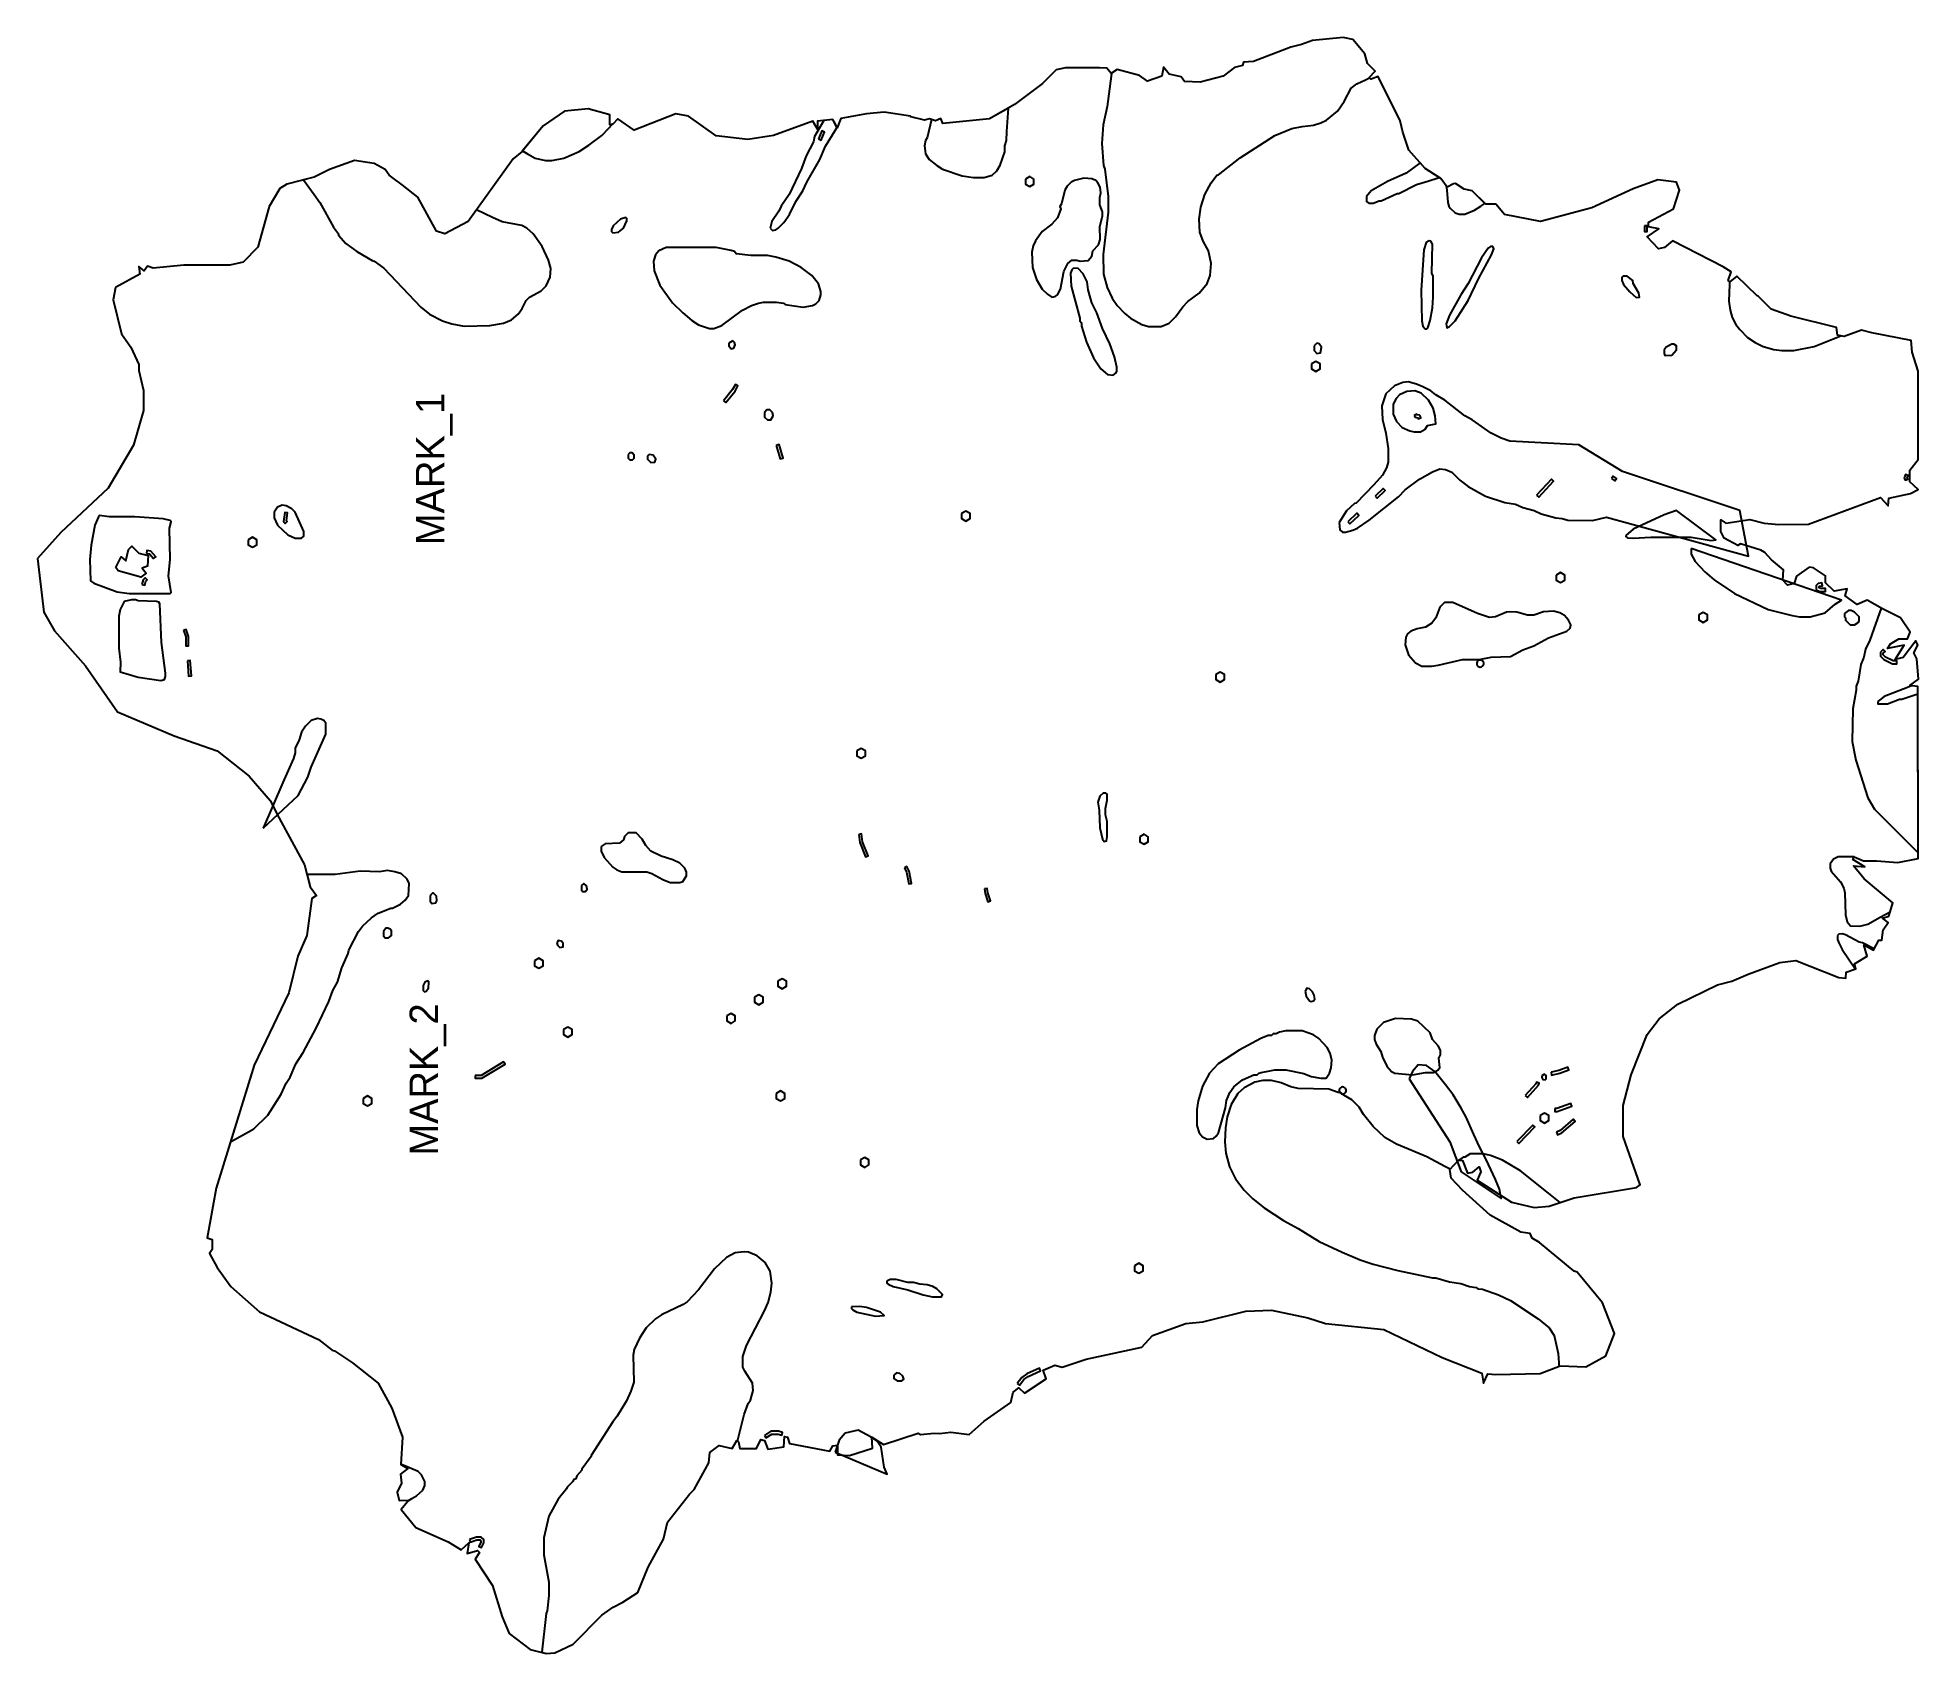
# Model space of a CAD drawing. Extents: x -2651 to -6, y 578 to 2850.
import ezdxf
from ezdxf.enums import TextEntityAlignment as Align

# ---------------------------------------------------------------- set-up
doc = ezdxf.new("R2010")
doc.units = 0

msp = doc.modelspace()

# ---------------------------------------------------------------- linework, layer by layer
at = {"layer": '1', "color": 7}
msp.add_lwpolyline([(-2650.6, 2117.6), (-2641.9, 2041.9), (-2626.9, 2015.6), (-2583.4, 1966.6), (-2538.4, 1902), (-2458.7, 1868.3), (-2398.1, 1847.2), (-2353.1, 1811.5), (-2322.9, 1776.9), (-2314, 1758.6), (-2275.1, 1686.7), (-2267.5, 1656), (-2258.4, 1643.4), (-2265, 1639.6), (-2271.8, 1587.6), (-2284.5, 1558.1), (-2297.3, 1506.8), (-2345.9, 1405.1), (-2399.5, 1232.3), (-2412.2, 1162.4), (-2405, 1160), (-2405.1, 1146), (-2409.1, 1140.4), (-2397.9, 1120.3), (-2378.7, 1093.9), (-2338.7, 1058), (-2255.4, 1019.1), (-2236.3, 1004.3), (-2233, 1003.5), (-2207.9, 986.5), (-2171.8, 958), (-2152.6, 922.7), (-2137.7, 881.8), (-2139.7, 843.3), (-2129.9, 837.9), (-2140.4, 829.7), (-2138.7, 817.1), (-2145.1, 804.6), (-2142.1, 792.7), (-2128.5, 793.4), (-2139.5, 780.1), (-2118.7, 754.7), (-2073.2, 734.8), (-2054.9, 723.6), (-2044.4, 733.2), (-2046.5, 718.5), (-2032.2, 722.7), (-2029.1, 719.6), (-2035.5, 710.6), (-2010.7, 673.5), (-1997.1, 629.1), (-1987.5, 605.9), (-1957.9, 583.5), (-1935.5, 577.9), (-1923.5, 578.7), (-1897.6, 591), (-1857.1, 631.5), (-1841.1, 642.7), (-1827.5, 649.9), (-1806.7, 663.5), (-1791.9, 699), (-1770.6, 738.6), (-1764.7, 762.2), (-1734.1, 801.8), (-1727.5, 808.3), (-1706.7, 845.9), (-1705.1, 860.3), (-1692, 870.2), (-1674, 865.9), (-1667.3, 877.2), (-1665, 875.4), (-1663.1, 866), (-1639.5, 865.9), (-1633.7, 878.5), (-1628.3, 877.1), (-1623.6, 865.2), (-1601.2, 868.3), (-1600.2, 882.8), (-1596.2, 881.8), (-1593.1, 873.2), (-1536.7, 862.4), (-1532.4, 869.9), (-1526, 870.8), (-1525.8, 857), (-1509, 856.3), (-1476.4, 866.5), (-1477.3, 882), (-1461, 871.5), (-1412.2, 887.5), (-1409, 885.9), (-1389.9, 887.5), (-1382.2, 886.9), (-1366.3, 888.9), (-1340.5, 885.6), (-1319.5, 904.3), (-1281.8, 930.6), (-1278.9, 945.1), (-1270.8, 951.5), (-1262.9, 943.7), (-1232.3, 964.1), (-1236.4, 976), (-1220.3, 983.4), (-1209.8, 980.3), (-1176.3, 991.5), (-1097.8, 1008.4), (-1083, 1025.1), (-1036, 1041.8), (-1012.1, 1044.2), (-951.7, 1059.3), (-915.3, 1060.6), (-864.5, 1049.6), (-839.4, 1041.6), (-757.4, 1033.4), (-675.5, 993.9), (-619.8, 971.8), (-617.2, 957.9), (-611.2, 971), (-600.2, 969.9), (-537.9, 971.5), (-509.5, 982.4), (-473.4, 980.7), (-445.1, 996.3), (-433.1, 1027.5), (-449.9, 1070.7), (-485.6, 1113.9), (-490, 1115.5), (-538.7, 1155.5), (-549, 1161.8), (-551.7, 1168.5), (-564.8, 1170), (-607.8, 1193.9), (-646.7, 1229.1), (-663, 1246.2), (-664.7, 1258.2), (-652.3, 1271.5), (-646.8, 1270.8), (-640, 1253), (-632.2, 1254.8), (-623.5, 1261.9), (-621.3, 1255.2), (-626.3, 1243.1), (-577.9, 1212.3), (-545.9, 1205.1), (-525, 1206.6), (-489.9, 1218.7), (-402.3, 1233), (-397.2, 1236.8), (-421.1, 1304.8), (-421.1, 1348.1), (-409.5, 1391.5), (-387.3, 1448.1), (-370.2, 1470.4), (-344.1, 1491), (-288.3, 1517.9), (-268.1, 1523), (-245.1, 1533.1), (-200.6, 1549.5), (-178.3, 1552.3), (-117.5, 1528.4), (-107.7, 1527.3), (-107.5, 1535.9), (-93.9, 1540.4), (-95.5, 1547.6), (-78, 1558.5), (-82.7, 1574.1), (-69, 1566.9), (-61.3, 1581), (-57.4, 1581), (-55.5, 1595.5), (-48.3, 1605.5), (-56.3, 1611.6), (-47.5, 1614.6), (-41.8, 1633.3), (-81.9, 1667.2), (-96.9, 1685.1), (-81.1, 1683.7), (-98, 1694.1), (-96.2, 1698), (-83.1, 1692.3), (-64.7, 1692.3), (-34.8, 1689.9), (-6, 1695.5), (-6.6, 1937.7), (-17.9, 1938.7), (-5.8, 1947.8), (-8, 1976.5), (-12.3, 1985), (-6.8, 1995.5), (-9.3, 2001.7), (-27.3, 1978.4), (-38.6, 1975.3), (-25.9, 1995.5), (-49.4, 1991), (-44.9, 1997.4), (-33.2, 2004.3), (-21.1, 2004.3), (-17.5, 2013.8), (-31.1, 2034.1), (-56.3, 2046.7), (-77.8, 2059), (-92, 2052.9), (-109, 2064.9), (-105.8, 2075), (-124.4, 2071.4), (-136.3, 2083.5), (-136.3, 2093.1), (-153.1, 2104.3), (-159.4, 2105.1), (-177.3, 2092.8), (-180.3, 2082.5), (-189.8, 2080.2), (-196.4, 2086.8), (-195.6, 2101.6), (-212.3, 2115.5), (-221.9, 2125.9), (-227.5, 2129.1), (-255.9, 2138.1), (-259.6, 2135.7), (-278.9, 2146.3), (-283.5, 2155.3), (-283.4, 2172), (-276.5, 2167), (-242.7, 2172.3), (-222.9, 2167.4), (-201.9, 2165.1), (-160.3, 2165.9), (-59.3, 2203.4), (-48.2, 2191.6), (-47.3, 2202.2), (-16.7, 2209), (-6, 2214.5), (-18, 2225.3), (-17.9, 2241.7), (-5.9, 2256.7), (-5.9, 2381.1), (-14.7, 2407.4), (-16.1, 2424.1), (-71.5, 2434.7), (-85.9, 2438.7), (-110.1, 2429.5), (-119.4, 2431.3), (-120.9, 2442.3), (-185, 2458.3), (-212.7, 2467.9), (-231.3, 2486.5), (-232.3, 2486.7), (-261.1, 2514.7), (-270.8, 2506.7), (-273.1, 2508.3), (-269.2, 2520.5), (-280.4, 2527.6), (-351.7, 2564.3), (-362.7, 2554.7), (-371.4, 2552.9), (-387.2, 2570), (-370.7, 2581.2), (-385.3, 2583.7), (-385.1, 2590.6), (-350.1, 2609.2), (-341.9, 2635.4), (-345.9, 2646.7), (-372.4, 2649.9), (-406.9, 2637.3), (-465.2, 2610.4), (-537.2, 2591.2), (-587.6, 2601.3), (-600, 2615.5), (-613.9, 2615.5), (-633.1, 2634.7), (-644.7, 2636.8), (-656.7, 2644.7), (-659.7, 2644.3), (-668.3, 2639.5), (-677.2, 2651.6), (-699.5, 2665.9), (-722.3, 2691.8), (-730.7, 2717.1), (-734.7, 2733.1), (-765.7, 2795.1), (-775.5, 2791.5), (-777.9, 2793.8), (-769.9, 2802.8), (-780.7, 2813.5), (-784, 2826.9), (-801.1, 2847.5), (-814.8, 2849.9), (-857.9, 2845.9), (-873.1, 2840.3), (-888.3, 2836.3), (-941, 2816.3), (-954.7, 2815.5), (-956.4, 2810.6), (-967.3, 2807.7), (-983.5, 2795.5), (-1015.8, 2787.2), (-1037.9, 2788.3), (-1042.3, 2794.9), (-1059.2, 2798.5), (-1067.4, 2808.3), (-1069.5, 2795.6), (-1089.7, 2788.5), (-1101.3, 2796.8), (-1132.5, 2805.2), (-1141.1, 2799.5), (-1146.9, 2806.8), (-1157.2, 2807.5), (-1205.1, 2807.5), (-1218.5, 2804.6), (-1237.7, 2785.3), (-1276.8, 2755.7), (-1312.1, 2735.7), (-1377.8, 2729.2), (-1380.5, 2736.4), (-1387.9, 2733.1), (-1396.3, 2735.5), (-1403.5, 2733.9), (-1422.6, 2738.6), (-1423.2, 2739.7), (-1460.3, 2745.1), (-1485.1, 2742.7), (-1521.3, 2736.1), (-1526.1, 2723.2), (-1532.5, 2734.9), (-1553.7, 2732.6), (-1553.9, 2721.1), (-1560.6, 2732.4), (-1616, 2712.5), (-1651.9, 2706.5), (-1696.3, 2711.8), (-1735.1, 2739.4), (-1753.1, 2742.7), (-1811.8, 2719.7), (-1834.9, 2735.5), (-1841.8, 2728.4), (-1845.8, 2727.4), (-1846, 2741.2), (-1876.4, 2749.9), (-1909.9, 2746.7), (-1939.5, 2725.9), (-1969.1, 2689.9), (-1981.9, 2679.5), (-2045.2, 2591.3), (-2077.8, 2573.9), (-2089.7, 2577.8), (-2115.7, 2625.6), (-2137.9, 2642.7), (-2150.7, 2652.3), (-2156.3, 2656.3), (-2161.9, 2664.3), (-2177.1, 2673.1), (-2205.1, 2677.1), (-2240.3, 2664.3), (-2261.9, 2653.5), (-2300.1, 2644), (-2309.9, 2637.9), (-2325.1, 2612.3), (-2340.7, 2555.1), (-2361.7, 2534.1), (-2380.3, 2529.9), (-2445.1, 2529.9), (-2488.1, 2525.9), (-2496, 2528.4), (-2500.7, 2521.9), (-2508.4, 2528.3), (-2506.9, 2517.5), (-2541.2, 2498.7), (-2544.3, 2481.1), (-2532.4, 2433.3), (-2519.5, 2414.7), (-2508.3, 2390.1), (-2508.3, 2381.9), (-2501.9, 2353.6), (-2501.9, 2325.5), (-2515.9, 2276.7), (-2551.5, 2216.5), (-2617.9, 2153.9)], close=True, dxfattribs=at)
at = {"layer": '11', "color": 7}
msp.add_lwpolyline([(-2540.7, 2105), (-2532.9, 2119.9), (-2526.6, 2114), (-2522.7, 2130), (-2518, 2134.7), (-2508.3, 2125.1), (-2495.2, 2121.7), (-2496.2, 2106.9), (-2503.5, 2103.7), (-2497.9, 2096.9), (-2505.4, 2091.2), (-2537.1, 2100.3)], close=True, dxfattribs=at)
at = {"layer": '52', "color": 7}
for points in [[(-1552.6, 2707.5), (-1548.9, 2705.9), (-1544.1, 2717.1), (-1547.8, 2718.7)], [(-1252.3, 2548.3), (-1251.5, 2526.7), (-1245.9, 2509.9), (-1237.9, 2496.3), (-1230.7, 2489.1), (-1224.3, 2485.1), (-1219.5, 2485.9), (-1216.3, 2488.3), (-1212.3, 2496.3), (-1207.5, 2521.1), (-1201.9, 2532.3), (-1196.3, 2537.1), (-1189.1, 2537.1), (-1184.3, 2535.5), (-1173.1, 2536.3), (-1168.3, 2542.7), (-1166.7, 2549.9), (-1158.7, 2558.7), (-1156.3, 2565.9), (-1157.1, 2584.3), (-1153.1, 2598.7), (-1153.1, 2605.1), (-1157.1, 2614.7), (-1157.1, 2625.1), (-1155.5, 2631.5), (-1156.3, 2639.5), (-1159.5, 2645.9), (-1162.7, 2649.1), (-1168.3, 2651.5), (-1179.5, 2652.3), (-1192.3, 2649.1), (-1197.1, 2646.7), (-1202.7, 2641.1), (-1205.9, 2635.5), (-1210.7, 2616.3), (-1213.1, 2612.3), (-1211.5, 2609.1), (-1216.3, 2596.3), (-1224.3, 2587.5), (-1237.9, 2577.1), (-1247.5, 2564.3), (-1250.7, 2557.1)], [(-391.1, 2585.1), (-391.1, 2577.1), (-387.1, 2577.1), (-387.1, 2585.1)], [(-1784.3, 2535.5), (-1783.5, 2521.9), (-1775.5, 2501.9), (-1757.9, 2477.1), (-1743.5, 2462.7), (-1730.7, 2452.3), (-1721.1, 2445.9), (-1705.9, 2441.1), (-1699.5, 2441.1), (-1688.3, 2445.1), (-1659.5, 2466.7), (-1646.7, 2473.1), (-1637.1, 2476.3), (-1629.9, 2477.9), (-1611.5, 2477.9), (-1601.9, 2476.3), (-1599.5, 2474.7), (-1573.9, 2470.7), (-1561.1, 2473.1), (-1556.3, 2475.5), (-1551.5, 2480.3), (-1549.1, 2488.3), (-1549.1, 2493.1), (-1552.3, 2503.5), (-1561.9, 2515.5), (-1577.1, 2526.7), (-1593.9, 2535.5), (-1612.3, 2541.1), (-1624.3, 2543.5), (-1647.5, 2543.5), (-1668.3, 2545.9), (-1670.7, 2549.1), (-1675.5, 2550.7), (-1696.3, 2554.7), (-1766.7, 2554.7), (-1777.1, 2549.9), (-1781.9, 2544.3)], [(-1197.9, 2518.7), (-1197.1, 2500.3), (-1185.1, 2455.5), (-1185.1, 2451.5), (-1182.7, 2449.1), (-1182.7, 2444.3), (-1175.5, 2421.9), (-1165.9, 2399.5), (-1155.5, 2384.3), (-1145.9, 2376.3), (-1137.9, 2375.5), (-1133.9, 2378.7), (-1133.1, 2381.1), (-1133.1, 2386.7), (-1136.3, 2401.1), (-1142.7, 2419.5), (-1153.1, 2441.1), (-1161.1, 2462.7), (-1168.3, 2477.1), (-1169.9, 2483.5), (-1173.1, 2495.5), (-1174.7, 2506.7), (-1180.3, 2517.9), (-1187.5, 2525.1), (-1193.9, 2525.9), (-1196.3, 2523.5)], [(-1685.9, 2339.2), (-1682.8, 2336.7), (-1669.9, 2352.8), (-1665.8, 2360.1), (-1669.3, 2362.1), (-1673.2, 2355)], [(-714.9, 2318.6), (-713.9, 2316.6), (-713.2, 2316), (-709.9, 2315.4), (-709.4, 2314.1), (-705.6, 2315.4), (-706.6, 2318.3), (-707.4, 2319), (-711, 2319.7), (-711.3, 2320.4)], [(-1611.8, 2276.6), (-1606.2, 2257.4), (-1602.4, 2258.5), (-1608, 2277.7)], [(-542.6, 2206.5), (-539.7, 2203.8), (-518.9, 2226.2), (-521.8, 2228.9)], [(-437.4, 2229.9), (-432.6, 2226.7), (-430.4, 2230), (-435.2, 2233.2)], [(-25.6, 2230.8), (-24.6, 2227.7), (-20.8, 2229), (-21.4, 2230.7), (-20.1, 2234), (-23.8, 2235.5)], [(-769.7, 2204.9), (-766.9, 2202.1), (-755.7, 2213.3), (-758.5, 2216.1)], [(-2304.8, 2169.7), (-2304.5, 2168.8), (-2302.5, 2166.9), (-2299.7, 2169.7), (-2300.6, 2170.6), (-2299.1, 2181.7), (-2303.1, 2182.2)], [(-808.1, 2169), (-805.4, 2166.1), (-792.6, 2178.1), (-795.3, 2181)], [(-2497.4, 2124.7), (-2493.3, 2124.1), (-2487.4, 2117.4), (-2484.4, 2120), (-2491.3, 2127.8), (-2496.8, 2128.7)], [(-2503.9, 2080.8), (-2500, 2079.8), (-2498.5, 2085.7), (-2496.5, 2087.7), (-2499.3, 2090.5), (-2502.1, 2087.7)], [(-149.5, 2078.7), (-149.5, 2074.1), (-148.8, 2073.1), (-143.9, 2071.1), (-136.3, 2071.1), (-136.3, 2075.1), (-143.1, 2075.1), (-145.5, 2076.1), (-145.5, 2077.9), (-145, 2078.5), (-140.8, 2079.1), (-141.4, 2083.1), (-146.9, 2082.2), (-149.5, 2079.5)], [(-2445.4, 2016.5), (-2442.3, 2007.2), (-2442.3, 1994.7), (-2438.3, 1994.7), (-2438.3, 2007.8), (-2441.6, 2017.8)], [(-59.1, 1985.9), (-59.1, 1980.3), (-54.3, 1975.5), (-42.4, 1969.5), (-36.3, 1969.5), (-36.3, 1973.5), (-41.4, 1973.5), (-51.9, 1978.8), (-55.1, 1981.9), (-55.1, 1984.3), (-52.5, 1986.9), (-55.3, 1989.7)], [(-2439.9, 1973.8), (-2438.3, 1952.2), (-2434.3, 1952.5), (-2435.9, 1974.1)], [(-1495.9, 1729.6), (-1494.3, 1718.2), (-1486.2, 1698), (-1482.5, 1699.5), (-1490.4, 1719.2), (-1491.9, 1730.2)], [(-1431.7, 1682.6), (-1428.6, 1676.5), (-1425.5, 1659.9), (-1421.6, 1660.7), (-1424.8, 1677.8), (-1428.1, 1684.4)], [(-1319.1, 1652.9), (-1318.3, 1646.3), (-1314.2, 1634.8), (-1310.4, 1636.2), (-1314.4, 1647.2), (-1315.1, 1653.4)], [(-1020.3, 1342.7), (-1020.3, 1320.3), (-1017.1, 1309.9), (-1012.3, 1304.3), (-1005.9, 1301.1), (-997.1, 1301.9), (-993.1, 1305.1), (-989.9, 1309.9), (-980.3, 1345.1), (-978.7, 1355.5), (-973.9, 1366.7), (-968.3, 1374.7), (-956.3, 1384.3), (-940.3, 1391.5), (-935.5, 1391.5), (-933.1, 1393.9), (-929.9, 1394.7), (-917.9, 1397.1), (-910.7, 1398.7), (-895.5, 1398.7), (-869.9, 1393.1), (-859.5, 1389.1), (-845.9, 1386.7), (-838.7, 1386.7), (-833.9, 1393.9), (-831.5, 1401.1), (-830.7, 1412.3), (-833.1, 1421.9), (-837.1, 1429.9), (-849.1, 1442.7), (-856.3, 1447.5), (-872.3, 1453.1), (-895.5, 1453.1), (-904.3, 1451.5), (-909.1, 1449.1), (-913.1, 1449.1), (-915.5, 1446.7), (-920.3, 1446.7), (-930.7, 1442.7), (-961.1, 1425.9), (-990.7, 1406.7), (-1002.7, 1393.9), (-1012.3, 1375.5), (-1018.7, 1354.7)], [(-2035.2, 1390.6), (-2035.2, 1386.6), (-2025.9, 1386.6), (-1993.3, 1406.3), (-1995.4, 1409.7), (-2027, 1390.6)], [(-522.3, 1395.1), (-521.5, 1391.2), (-510.2, 1393.6), (-497.2, 1398.4), (-498.6, 1402.2), (-511.3, 1397.4)], [(-558.6, 1362.5), (-555.6, 1359.8), (-540.2, 1376.9), (-539.2, 1379.7), (-543, 1381), (-543.7, 1379)], [(-517.1, 1343.9), (-517.1, 1339.9), (-513.6, 1339.9), (-493.2, 1347.2), (-494.6, 1351), (-514.3, 1343.9)], [(-514.7, 1311), (-513.1, 1307.3), (-507.2, 1309.8), (-488.6, 1326), (-491.2, 1329), (-509.4, 1313.2)], [(-570.6, 1297.7), (-567.7, 1294.9), (-545.3, 1318.1), (-548.2, 1320.9)], [(-1273.1, 957.6), (-1270, 955.1), (-1263.7, 962.9), (-1257.7, 967.4), (-1240.3, 975.3), (-1241.9, 978.9), (-1259.7, 970.9), (-1266.5, 965.8)], [(-1628.6, 884.4), (-1626.4, 881), (-1618.1, 886.3), (-1609.4, 886.3), (-1604.1, 884.8), (-1603, 888.6), (-1608.8, 890.3), (-1619.3, 890.3)], [(-2043.4, 738.2), (-2042.1, 734.4), (-2032.8, 737.5), (-2028.3, 737.5), (-2027.1, 736.3), (-2027.1, 734.4), (-2030.1, 728.4), (-2026.5, 726.6), (-2023.1, 733.4), (-2023.1, 737.9), (-2026.7, 741.5), (-2033.4, 741.5)]]:
    msp.add_lwpolyline(points, close=True, dxfattribs=at)
at = {"layer": '53', "color": 7}
for points in [[(-1261.6, 2651), (-1261.6, 2644), (-1255.5, 2640.5), (-1249.5, 2644), (-1249.5, 2651), (-1255.5, 2654.5)], [(-859.2, 2391), (-859.2, 2384), (-853.1, 2380.5), (-847.1, 2384), (-847.1, 2391), (-853.1, 2394.5)], [(-1351.2, 2180.6), (-1351.2, 2173.6), (-1345.1, 2170.1), (-1339.1, 2173.6), (-1339.1, 2180.6), (-1345.1, 2184.1)], [(-2354.4, 2143.8), (-2354.4, 2136.8), (-2348.3, 2133.3), (-2342.3, 2136.8), (-2342.3, 2143.8), (-2348.3, 2147.3)], [(-515.2, 2094.2), (-515.2, 2087.2), (-509.1, 2083.7), (-503.1, 2087.2), (-503.1, 2094.2), (-509.1, 2097.7)], [(-314.4, 2038.2), (-314.4, 2031.2), (-308.3, 2027.7), (-302.3, 2031.2), (-302.3, 2038.2), (-308.3, 2041.7)], [(-993.6, 1954.2), (-993.6, 1947.2), (-987.5, 1943.7), (-981.5, 1947.2), (-981.5, 1954.2), (-987.5, 1957.7)], [(-1498.4, 1847), (-1498.4, 1840), (-1492.3, 1836.5), (-1486.3, 1840), (-1486.3, 1847), (-1492.3, 1850.5)], [(-1100.8, 1726.2), (-1100.8, 1719.2), (-1094.7, 1715.7), (-1088.7, 1719.2), (-1088.7, 1726.2), (-1094.7, 1729.7)], [(-1952, 1551.8), (-1952, 1544.8), (-1945.9, 1541.3), (-1939.9, 1544.8), (-1939.9, 1551.8), (-1945.9, 1555.3)], [(-1609.6, 1523), (-1609.6, 1516), (-1603.5, 1512.5), (-1597.5, 1516), (-1597.5, 1523), (-1603.5, 1526.5)], [(-1642.4, 1500.6), (-1642.4, 1493.6), (-1636.3, 1490.1), (-1630.3, 1493.6), (-1630.3, 1500.6), (-1636.3, 1504.1)], [(-1911.2, 1455), (-1911.2, 1448), (-1905.1, 1444.5), (-1899.1, 1448), (-1899.1, 1455), (-1905.1, 1458.5)], [(-1681.6, 1474.2), (-1681.6, 1467.2), (-1675.5, 1463.7), (-1669.5, 1467.2), (-1669.5, 1474.2), (-1675.5, 1477.7)], [(-2192.8, 1358.2), (-2192.8, 1351.2), (-2186.7, 1347.7), (-2180.7, 1351.2), (-2180.7, 1358.2), (-2186.7, 1361.7)], [(-1612, 1365.4), (-1612, 1358.4), (-1605.9, 1354.9), (-1599.9, 1358.4), (-1599.9, 1365.4), (-1605.9, 1368.9)], [(-537.6, 1334.2), (-537.6, 1327.2), (-531.5, 1323.7), (-525.5, 1327.2), (-525.5, 1334.2), (-531.5, 1337.7)], [(-1493.6, 1271.8), (-1493.6, 1264.8), (-1487.5, 1261.3), (-1481.5, 1264.8), (-1481.5, 1271.8), (-1487.5, 1275.3)], [(-1108, 1123), (-1108, 1116), (-1101.9, 1112.5), (-1095.9, 1116), (-1095.9, 1123), (-1101.9, 1126.5)]]:
    msp.add_lwpolyline(points, close=True, dxfattribs=at)
at = {"layer": '54', "color": 7}
for points in [[(-1153.9, 2701.1), (-1151.5, 2669.9), (-1149.9, 2665.1), (-1145.1, 2626.7), (-1145.1, 2604.3), (-1152.3, 2545.1), (-1151.5, 2517.1), (-1146.7, 2498.7), (-1139.5, 2483.5), (-1132.3, 2473.1), (-1121.9, 2461.9), (-1113.9, 2455.5), (-1097.9, 2446.7), (-1088.3, 2443.5), (-1070.7, 2443.5), (-1059.5, 2448.3), (-1050.7, 2457.1), (-1040.3, 2471.5), (-1033.1, 2478.7), (-1017.1, 2490.7), (-1005.9, 2504.3), (-1001.9, 2515.5), (-1000.3, 2532.3), (-1004.3, 2549.9), (-1011.5, 2563.5), (-1016.3, 2576.3), (-1017.1, 2594.7), (-1014.7, 2611.5), (-1009.1, 2629.1), (-1000.3, 2645.9), (-992.3, 2656.3), (-989.9, 2657.1), (-959.5, 2681.1), (-910.7, 2712.3), (-886.7, 2721.9), (-872.3, 2725.1), (-856.3, 2726.7), (-845.9, 2729.9), (-837.9, 2733.9), (-822.7, 2746.7), (-813.1, 2760.3), (-803.5, 2778.7), (-795.5, 2785.1), (-783.5, 2790.7), (-777.6, 2793.5), (-777.9, 2793.8), (-769.9, 2802.8), (-780.7, 2813.5), (-784, 2826.9), (-801.1, 2847.5), (-814.8, 2849.9), (-857.9, 2845.9), (-873.1, 2840.3), (-888.3, 2836.3), (-941, 2816.3), (-954.7, 2815.5), (-956.4, 2810.6), (-967.3, 2807.7), (-983.5, 2795.5), (-1015.8, 2787.2), (-1037.9, 2788.3), (-1042.3, 2794.9), (-1059.2, 2798.5), (-1067.4, 2808.3), (-1069.5, 2795.6), (-1089.7, 2788.5), (-1101.3, 2796.8), (-1132.5, 2805.2), (-1140.5, 2799.9), (-1141.1, 2795.5), (-1146.7, 2753.1), (-1152.3, 2727.5)], [(-1403.5, 2697.9), (-1401.9, 2686.7), (-1397.1, 2678.7), (-1385.9, 2669.9), (-1377.9, 2665.1), (-1350.7, 2655.5), (-1334.7, 2653.1), (-1319.5, 2653.1), (-1308.3, 2656.3), (-1301.9, 2662.7), (-1297.1, 2670.7), (-1290.7, 2689.1), (-1290.7, 2697.9), (-1288.3, 2705.1), (-1287.5, 2717.9), (-1285.5, 2750.8), (-1312.1, 2735.7), (-1377.8, 2729.2), (-1380.5, 2736.4), (-1387.9, 2733.1), (-1393.8, 2734.8), (-1399.5, 2709.1), (-1401.9, 2705.1)], [(-1968.6, 2690.5), (-1961.9, 2686.7), (-1950.7, 2680.3), (-1936.3, 2677.1), (-1927.5, 2677.1), (-1910.7, 2680.3), (-1889.1, 2689.9), (-1875.5, 2698.7), (-1857.1, 2712.3), (-1847.5, 2722.7), (-1842.4, 2728.2), (-1845.8, 2727.4), (-1846, 2741.2), (-1876.4, 2749.9), (-1909.9, 2746.7), (-1939.5, 2725.9)], [(-1620.3, 2581.9), (-1617.1, 2578.7), (-1612.3, 2579.5), (-1609.1, 2581.9), (-1601.1, 2589.9), (-1593.1, 2601.1), (-1584.3, 2619.5), (-1574.7, 2634.7), (-1569.1, 2646.7), (-1550.7, 2678.7), (-1542.7, 2697.1), (-1529.1, 2719.5), (-1526.4, 2723.9), (-1532.5, 2734.9), (-1544.9, 2733.6), (-1554.7, 2716.3), (-1557.9, 2710.7), (-1559.5, 2703.5), (-1569.9, 2683.5), (-1576.3, 2665.9), (-1593.9, 2629.1), (-1605.1, 2613.1), (-1608.3, 2605.9), (-1617.9, 2591.5)], [(-2276.7, 2649.8), (-2261.9, 2629.1), (-2253.9, 2617.9), (-2234.7, 2583.5), (-2227.5, 2573.9), (-2227.5, 2572.3), (-2217.1, 2560.3), (-2201.9, 2549.1), (-2180.3, 2536.3), (-2177.1, 2535.5), (-2163.5, 2525.9), (-2111.5, 2470.7), (-2099.5, 2461.1), (-2081.1, 2451.5), (-2068.3, 2447.5), (-2050.7, 2444.3), (-2014.7, 2445.1), (-1995.5, 2448.3), (-1984.3, 2453.1), (-1974.7, 2461.1), (-1969.1, 2469.1), (-1963.5, 2480.3), (-1958.7, 2485.1), (-1942.7, 2493.9), (-1935.5, 2501.1), (-1929.9, 2513.1), (-1929.1, 2525.1), (-1932.3, 2537.1), (-1941.1, 2556.3), (-1953.9, 2573.9), (-1962.7, 2581.9), (-1969.9, 2585.9), (-1997.1, 2590.7), (-2010.7, 2597.1), (-2033.4, 2607.8), (-2045.2, 2591.3), (-2077.8, 2573.9), (-2089.7, 2577.8), (-2115.7, 2625.6), (-2137.9, 2642.7), (-2150.7, 2652.3), (-2156.3, 2656.3), (-2161.9, 2664.3), (-2177.1, 2673.1), (-2205.1, 2677.1), (-2240.3, 2664.3), (-2261.9, 2653.5)], [(-781.9, 2626.7), (-781.9, 2619.5), (-778.7, 2617.1), (-772.3, 2617.1), (-764.3, 2620.3), (-761.1, 2620.3), (-738.7, 2630.7), (-736.3, 2630.7), (-711.5, 2643.5), (-695.5, 2648.3), (-679.6, 2653.1), (-699.5, 2665.9), (-706.6, 2674), (-725.9, 2659.5), (-752.3, 2647.5), (-775.5, 2634.7)], [(-669.7, 2641.4), (-669.1, 2635.5), (-667.5, 2617.9), (-665.9, 2613.1), (-664.3, 2609.9), (-657.1, 2603.5), (-651.5, 2601.9), (-643.5, 2601.9), (-629.9, 2607.5), (-621.1, 2613.1), (-615.3, 2616.8), (-633.1, 2634.7), (-644.7, 2636.8), (-656.7, 2644.7), (-659.7, 2644.3), (-668.3, 2639.5)], [(-1843.5, 2580.3), (-1843.5, 2577.1), (-1841.9, 2575.5), (-1833.9, 2576.3), (-1826.7, 2581.9), (-1821.9, 2592.3), (-1821.9, 2595.5), (-1823.5, 2597.1), (-1830.7, 2594.7), (-1841.1, 2585.1)], [(-705.1, 2494.7), (-704.3, 2451.5), (-702.7, 2444.3), (-699.5, 2440.3), (-697.1, 2440.3), (-695.5, 2441.9), (-692.3, 2452.3), (-689.1, 2469.9), (-688.3, 2485.1), (-688.3, 2514.7), (-689.9, 2518.7), (-689.1, 2559.5), (-691.5, 2563.5), (-693.9, 2564.3), (-697.9, 2561.9), (-701.1, 2551.5)], [(-669.9, 2447.5), (-669.1, 2441.9), (-665.1, 2443.5), (-657.1, 2451.5), (-638.7, 2480.3), (-624.3, 2510.7), (-605.9, 2544.3), (-602.7, 2553.1), (-604.3, 2556.3), (-607.5, 2556.3), (-610.7, 2553.9), (-620.3, 2540.3), (-638.7, 2504.3), (-649.1, 2488.3), (-665.1, 2459.5)], [(-422.7, 2513.1), (-422.7, 2508.3), (-420.3, 2502.7), (-411.5, 2492.3), (-402.7, 2484.3), (-397.9, 2485.1), (-398.7, 2490.7), (-406.7, 2504.3), (-407.5, 2508.3), (-415.5, 2514.7), (-421.1, 2514.7)], [(-272.3, 2479.5), (-270.7, 2466.7), (-267.5, 2456.3), (-262.7, 2446.7), (-257.1, 2439.5), (-245.9, 2428.3), (-235.5, 2421.1), (-224.3, 2415.5), (-209.1, 2411.5), (-197.9, 2409.9), (-181.1, 2409.9), (-152.3, 2415.5), (-124.3, 2426.7), (-115, 2430.4), (-119.4, 2431.3), (-120.9, 2442.3), (-185, 2458.3), (-212.7, 2467.9), (-231.3, 2486.5), (-232.3, 2486.7), (-261.1, 2514.7), (-270.8, 2506.7), (-271.4, 2507.1), (-271.5, 2502.7)], [(-1678.7, 2420.3), (-1678.7, 2416.3), (-1675.5, 2412.3), (-1671.5, 2413.1), (-1669.9, 2417.9), (-1670.7, 2421.1), (-1673.1, 2423.5)], [(-855.5, 2416.3), (-855.5, 2409.9), (-851.5, 2405.9), (-846.7, 2406.7), (-845.1, 2414.7), (-848.3, 2419.5), (-851.5, 2420.3)], [(-363.5, 2410.7), (-363.5, 2405.1), (-361.9, 2402.7), (-352.3, 2403.5), (-345.9, 2410.7), (-345.9, 2416.3), (-349.9, 2418.7), (-352.3, 2418.7), (-360.3, 2414.7)], [(-820.3, 2168.3), (-819.5, 2157.9), (-815.5, 2154.7), (-811.5, 2154.7), (-801.1, 2157.1), (-794.7, 2160.3), (-777.9, 2171.5), (-737.1, 2204.3), (-727.5, 2213.9), (-707.5, 2229.1), (-689.1, 2239.5), (-678.7, 2243.5), (-670.7, 2242.7), (-661.9, 2238.7), (-650.7, 2227.5), (-638.7, 2218.7), (-614.7, 2205.1), (-587.5, 2196.3), (-572.3, 2193.9), (-561.9, 2189.1), (-545.9, 2185.1), (-536.3, 2180.3), (-515.5, 2174.7), (-506.7, 2173.9), (-498.7, 2171.5), (-464.3, 2170.7), (-444.3, 2175.5), (-244.5, 2120.9), (-256.7, 2185.1), (-421.9, 2239.7), (-483.5, 2277.5), (-580.3, 2282.7), (-592.3, 2286.7), (-606.7, 2293.9), (-633.1, 2312.3), (-643.5, 2317.9), (-671.5, 2340.3), (-684.3, 2347.5), (-691.5, 2353.1), (-702.7, 2358.7), (-711.5, 2362.7), (-723.5, 2365.9), (-730.7, 2365.1), (-742.7, 2360.3), (-754.7, 2349.1), (-760.3, 2332.3), (-759.5, 2313.1), (-754.7, 2293.9), (-751.5, 2272.3), (-751.5, 2253.1), (-753.9, 2245.1), (-759.5, 2234.7), (-771.5, 2221.1), (-796.3, 2195.5), (-798.7, 2194.7), (-809.9, 2184.3)], [(-744.3, 2334.7), (-744.3, 2320.3), (-739.5, 2309.9), (-731.5, 2301.9), (-721.1, 2297.1), (-714.7, 2295.5), (-705.9, 2295.5), (-699.5, 2299.5), (-696.3, 2304.3), (-684.3, 2306.7), (-685.1, 2317.9), (-688.3, 2329.1), (-694.7, 2340.3), (-705.1, 2349.9), (-713.9, 2353.1), (-725.1, 2352.3), (-735.5, 2347.5), (-740.3, 2342.7)], [(-1628.3, 2322.7), (-1628.3, 2316.3), (-1624.3, 2312.3), (-1619.5, 2312.3), (-1616.3, 2317.9), (-1617.1, 2322.7), (-1621.1, 2326.7), (-1625.1, 2326.7)], [(-1820.3, 2263.5), (-1820.3, 2258.7), (-1817.9, 2256.3), (-1813.9, 2256.3), (-1811.5, 2258.7), (-1811.5, 2262.7), (-1814.7, 2265.9), (-1817.9, 2265.9)], [(-1793.1, 2261.9), (-1793.1, 2257.1), (-1788.3, 2252.3), (-1782.7, 2253.1), (-1781.1, 2257.1), (-1785.1, 2262.7), (-1790.7, 2263.5)], [(-2577.1, 2116.3), (-2576.3, 2085.9), (-2571.5, 2082.7), (-2538.7, 2070.7), (-2521.9, 2068.3), (-2464.3, 2068.3), (-2462.7, 2069.9), (-2466.7, 2093.1), (-2464.3, 2116.3), (-2465.1, 2160.3), (-2462.7, 2169.1), (-2464.3, 2170.7), (-2473.9, 2173.1), (-2513.9, 2176.3), (-2549.9, 2176.3), (-2563.5, 2177.9), (-2565.1, 2176.3), (-2569.9, 2164.3), (-2575.5, 2136.3)], [(-2317.9, 2182.7), (-2317.9, 2174.7), (-2313.1, 2164.3), (-2298.7, 2150.7), (-2288.3, 2145.9), (-2279.5, 2145.9), (-2276.3, 2149.1), (-2276.3, 2155.5), (-2288.3, 2182.7), (-2293.1, 2187.5), (-2301.1, 2191.5), (-2306.7, 2192.3), (-2313.1, 2189.9)], [(-417.1, 2149.9), (-417.1, 2148.3), (-414.7, 2146.7), (-406.7, 2145.9), (-381.9, 2147.5), (-325.1, 2147.5), (-297.1, 2142.7), (-290.7, 2143.5), (-345.9, 2185.1), (-363.5, 2178.7), (-406.7, 2158.7)], [(-325.1, 2131.5), (-325.1, 2123.5), (-319.5, 2113.1), (-305.9, 2098.7), (-293.1, 2087.5), (-264.3, 2068.3), (-217.1, 2045.9), (-183.5, 2037.1), (-173.1, 2035.5), (-157.9, 2035.5), (-137.1, 2041.1), (-122.7, 2053.1), (-113.9, 2058.7)], [(-2536.3, 2036.3), (-2536.3, 1991.5), (-2533.9, 1971.5), (-2534.7, 1957.9), (-2509.1, 1950.7), (-2477.1, 1945.9), (-2472.3, 1947.5), (-2470.7, 1951.5), (-2470.7, 1956.3), (-2476.3, 1999.5), (-2478.7, 2053.9), (-2480.3, 2056.3), (-2483.5, 2057.1), (-2509.1, 2057.9), (-2513.1, 2059.5), (-2518.7, 2059.5), (-2529.1, 2057.1), (-2534.7, 2045.9)], [(-727.5, 1996.3), (-722.7, 1981.9), (-713.1, 1970.7), (-704.3, 1965.9), (-690.7, 1965.9), (-681.1, 1967.5), (-646.7, 1975.5), (-623.5, 1975.5), (-606.7, 1978.7), (-579.5, 1979.5), (-561.9, 1989.1), (-546.7, 1994.7), (-525.9, 2005.9), (-500.3, 2015.5), (-495.5, 2019.5), (-494.7, 2024.3), (-497.9, 2030.7), (-503.5, 2037.1), (-509.9, 2041.1), (-518.7, 2043.5), (-533.1, 2042.7), (-546.7, 2037.9), (-555.5, 2037.9), (-570.7, 2041.9), (-580.3, 2042.7), (-585.1, 2041.9), (-600.3, 2035.5), (-609.1, 2034.7), (-625.9, 2040.3), (-660.3, 2055.5), (-672.3, 2055.5), (-678.7, 2049.1), (-684.3, 2033.9), (-689.9, 2026.7), (-698.7, 2021.1), (-710.7, 2018.7), (-719.5, 2015.5), (-724.3, 2011.5), (-726.7, 2006.7)], [(-109.9, 2040.3), (-109.9, 2035.5), (-108.3, 2033.9), (-108.3, 2030.7), (-101.9, 2024.3), (-95.5, 2024.3), (-90.7, 2027.5), (-89.1, 2029.9), (-89.1, 2035.5), (-95.5, 2041.9), (-100.3, 2044.3), (-104.3, 2044.3)], [(-98.7, 1860.3), (-93.9, 1833.9), (-77.1, 1781.1), (-67.5, 1765.1), (-53.1, 1750.7), (-6, 1703.6), (-6.6, 1937.7), (-17.9, 1938.7), (-5.8, 1947.8), (-8, 1976.5), (-12.3, 1985), (-6.8, 1995.5), (-9.3, 2001.7), (-27.3, 1978.4), (-38.6, 1975.3), (-25.9, 1995.5), (-49.4, 1991), (-44.9, 1997.4), (-33.2, 2004.3), (-21.1, 2004.3), (-17.5, 2013.8), (-31.1, 2034.1), (-56.3, 2046.7), (-58.2, 2047.8), (-68.3, 2018.7), (-73.9, 2002.7), (-80.3, 1989.9), (-82.7, 1978.7), (-86.7, 1968.3), (-90.7, 1945.1), (-93.1, 1937.9), (-93.1, 1932.3), (-97.9, 1905.9)], [(-626.8, 1970.6), (-626.8, 1968.8), (-626.2, 1967.2), (-625.1, 1965.9), (-623.6, 1965), (-621.9, 1964.7), (-620.2, 1965), (-618.7, 1965.9), (-617.6, 1967.2), (-617, 1968.8), (-617, 1970.6), (-617.6, 1972.2), (-618.7, 1973.5), (-620.2, 1974.4), (-621.9, 1974.7), (-623.6, 1974.4), (-625.1, 1973.5), (-626.2, 1972.2)], [(-62.7, 1916.3), (-62.7, 1913.1), (-49.1, 1913.1), (-32.3, 1919.5), (-29.1, 1919.5), (-12.3, 1925.1), (-6.5, 1927.1), (-6.6, 1937.7), (-15.5, 1938.5), (-21.1, 1936.3), (-53.9, 1923.5)], [(-2333.6, 1738.2), (-2284.3, 1784.3), (-2270.7, 1809.9), (-2265.9, 1824.3), (-2245.1, 1870.7), (-2245.1, 1885.9), (-2248.3, 1889.9), (-2252.3, 1891.5), (-2257.1, 1892.3), (-2265.9, 1889.9), (-2273.9, 1881.9), (-2279.5, 1873.1), (-2282.7, 1862.7), (-2288.3, 1850.7), (-2288.3, 1844.3), (-2290.7, 1836.3), (-2305.9, 1802.7)], [(-1159.5, 1774.7), (-1157.9, 1763.5), (-1157.1, 1738.7), (-1153.1, 1722.7), (-1150.7, 1719.5), (-1147.5, 1720.3), (-1146.7, 1725.9), (-1146.7, 1747.5), (-1149.1, 1757.1), (-1149.1, 1765.9), (-1146.7, 1777.9), (-1146.7, 1785.9), (-1148.3, 1787.5), (-1152.3, 1787.5), (-1157.1, 1783.5)], [(-1857.9, 1712.3), (-1857.9, 1705.9), (-1853.9, 1697.1), (-1841.9, 1683.5), (-1836.3, 1679.5), (-1829.1, 1677.1), (-1793.9, 1677.1), (-1786.7, 1674.7), (-1771.5, 1665.9), (-1761.1, 1661.9), (-1747.5, 1661.9), (-1743.5, 1663.5), (-1737.9, 1671.5), (-1737.9, 1676.3), (-1740.3, 1681.9), (-1747.5, 1689.1), (-1757.1, 1693.9), (-1773.9, 1698.7), (-1788.3, 1705.9), (-1795.5, 1713.9), (-1800.3, 1722.7), (-1809.1, 1731.5), (-1820.3, 1731.5), (-1825.1, 1726.7), (-1826.7, 1721.9), (-1832.3, 1717.1), (-1852.3, 1716.3)], [(-129.9, 1688.3), (-129.9, 1681.9), (-128.3, 1677.9), (-115.5, 1662.7), (-110.7, 1653.9), (-109.1, 1647.5), (-108.3, 1616.3), (-105.9, 1606.7), (-101.1, 1601.1), (-88.3, 1600.3), (-77.1, 1603.5), (-59.5, 1613.1), (-45.7, 1620.7), (-41.8, 1633.3), (-81.9, 1667.2), (-96.9, 1685.1), (-81.1, 1683.7), (-98, 1694.1), (-96.3, 1697.9), (-118.7, 1697.9), (-125.1, 1694.7)], [(-2379.3, 1297.4), (-2353.9, 1311.5), (-2346.7, 1315.5), (-2326.7, 1334.7), (-2308.3, 1364.3), (-2301.1, 1379.5), (-2295.5, 1388.3), (-2287.5, 1406.7), (-2277.1, 1422.7), (-2258.7, 1457.1), (-2241.1, 1494.7), (-2235.5, 1509.9), (-2229.1, 1521.9), (-2222.7, 1541.9), (-2213.9, 1561.9), (-2213.1, 1566.7), (-2199.5, 1593.1), (-2193.9, 1600.3), (-2181.1, 1612.3), (-2171.5, 1618.7), (-2153.9, 1625.9), (-2151.5, 1625.9), (-2140.3, 1631.5), (-2133.9, 1637.1), (-2129.1, 1643.5), (-2128.3, 1660.3), (-2130.7, 1666.7), (-2138.7, 1673.9), (-2148.3, 1677.1), (-2158.7, 1678.7), (-2169.9, 1677.1), (-2197.1, 1677.9), (-2232.3, 1673.1), (-2271.7, 1673.1), (-2267.5, 1656), (-2258.4, 1643.4), (-2265, 1639.6), (-2271.8, 1587.6), (-2284.5, 1558.1), (-2297.3, 1506.8), (-2345.9, 1405.1)], [(-2098.7, 1641.9), (-2098.7, 1635.5), (-2096.3, 1632.3), (-2090.7, 1633.1), (-2089.1, 1636.3), (-2089.9, 1642.7), (-2093.9, 1646.7), (-2095.5, 1646.7), (-2097.9, 1644.3)], [(-1885.9, 1657.9), (-1885.9, 1650.7), (-1884.3, 1649.1), (-1880.3, 1649.1), (-1877.9, 1652.3), (-1878.7, 1657.1), (-1882.7, 1660.3)], [(-2164.3, 1593.1), (-2164.3, 1586.7), (-2161.9, 1584.3), (-2157.1, 1584.3), (-2153.1, 1587.5), (-2153.1, 1593.9), (-2154.7, 1596.3), (-2157.9, 1597.9), (-2161.1, 1597.9)], [(-119.5, 1587.5), (-119.5, 1581.9), (-117.9, 1577.1), (-113.1, 1567.5), (-94.2, 1540.2), (-93.9, 1540.4), (-95.5, 1547.6), (-78, 1558.5), (-82.7, 1574.1), (-69, 1566.9), (-68.2, 1568.4), (-84.3, 1577.1), (-89.1, 1577.9), (-108.3, 1588.3), (-113.1, 1589.9), (-117.9, 1589.1)], [(-1920.3, 1577.1), (-1919.5, 1573.9), (-1916.3, 1570.7), (-1911.5, 1571.5), (-1911.5, 1576.3), (-1913.9, 1579.5), (-1918.7, 1580.3)], [(-2108.3, 1517.1), (-2108.3, 1509.9), (-2106.7, 1508.3), (-2104.3, 1509.1), (-2101.1, 1513.1), (-2100.3, 1521.9), (-2101.9, 1523.5), (-2105.9, 1521.9)], [(-868.3, 1509.1), (-866.7, 1501.9), (-861.9, 1495.5), (-859.5, 1494.7), (-856.3, 1495.5), (-854.7, 1497.9), (-855.5, 1503.5), (-857.9, 1508.3), (-861.9, 1512.3), (-865.9, 1513.1)], [(-770.7, 1446.7), (-770.7, 1441.1), (-768.3, 1434.7), (-761.9, 1424.3), (-759.5, 1416.3), (-753.1, 1403.5), (-746.7, 1396.3), (-741.9, 1393.9), (-717.1, 1391.5), (-698.7, 1394.7), (-687.5, 1394.7), (-681.1, 1398.7), (-678.7, 1401.9), (-680.3, 1414.7), (-677.9, 1419.5), (-677.9, 1425.9), (-681.1, 1432.3), (-689.1, 1441.1), (-692.3, 1450.7), (-709.9, 1466.7), (-718.7, 1469.9), (-741.1, 1470.7), (-757.9, 1465.1), (-767.5, 1455.5)], [(-722.1, 1385.7), (-664.9, 1297), (-648.6, 1255), (-592.5, 1217.6), (-594.9, 1230.5), (-600.7, 1244.5), (-613.5, 1272.5), (-622.9, 1290), (-631, 1307.5), (-641.5, 1332), (-648.6, 1344.8), (-660.2, 1363.5), (-670.7, 1377.5), (-685.9, 1396.2), (-697.6, 1404.4), (-709.2, 1405.5), (-717.4, 1396.2)], [(-981.1, 1297.1), (-979.5, 1281.1), (-974.7, 1261.9), (-965.9, 1245.1), (-953.9, 1229.1), (-941.9, 1217.1), (-925.9, 1204.3), (-898.7, 1186.7), (-877.9, 1175.5), (-848.3, 1157.1), (-816.3, 1141.9), (-790.7, 1131.5), (-772.3, 1125.1), (-737.9, 1116.3), (-689.1, 1105.9), (-684.3, 1105.9), (-665.1, 1100.3), (-649.1, 1097.9), (-637.1, 1093.9), (-627.5, 1092.3), (-625.1, 1090.7), (-618.7, 1089.9), (-596.3, 1081.9), (-579.5, 1073.9), (-540.3, 1048.3), (-525.1, 1035.5), (-517.9, 1025.1), (-512.3, 999.5), (-511.5, 986.7), (-511.2, 981.8), (-509.5, 982.4), (-473.4, 980.7), (-445.1, 996.3), (-433.1, 1027.5), (-449.9, 1070.7), (-485.6, 1113.9), (-490, 1115.5), (-538.7, 1155.5), (-549, 1161.8), (-551.7, 1168.5), (-564.8, 1170), (-607.8, 1193.9), (-646.7, 1229.1), (-663, 1246.2), (-664.7, 1258.2), (-664.1, 1258.8), (-671.5, 1262.7), (-697.1, 1276.3), (-739.5, 1293.9), (-756.3, 1303.5), (-772.3, 1318.7), (-785.9, 1335.5), (-792.3, 1345.9), (-802.7, 1356.3), (-813.9, 1362.7), (-817.9, 1366.7), (-821.9, 1366.7), (-834.7, 1371.5), (-877.9, 1372.3), (-888.3, 1374.7), (-901.9, 1380.3), (-915.5, 1383.5), (-927.5, 1383.5), (-938.7, 1381.1), (-953.9, 1373.1), (-962.7, 1365.1), (-972.3, 1349.9), (-977.9, 1332.3), (-980.3, 1317.1)], [(-535.5, 1389.9), (-535.5, 1387.5), (-533.9, 1385.1), (-530.7, 1384.3), (-529.1, 1385.9), (-529.1, 1390.7), (-531.5, 1392.3)], [(-820.4, 1370.2), (-820.4, 1368.5), (-819.8, 1366.9), (-818.6, 1365.5), (-817.1, 1364.7), (-815.4, 1364.4), (-813.7, 1364.7), (-812.2, 1365.5), (-811.1, 1366.9), (-810.5, 1368.5), (-810.5, 1370.2), (-811.1, 1371.9), (-812.2, 1373.2), (-813.7, 1374), (-815.4, 1374.4), (-817.1, 1374), (-818.6, 1373.2), (-819.8, 1371.9)], [(-652, 1271.5), (-646.8, 1270.8), (-640, 1253), (-632.2, 1254.8), (-623.5, 1261.9), (-621.3, 1255.2), (-626.3, 1243.1), (-577.9, 1212.3), (-545.9, 1205.1), (-525, 1206.6), (-509.4, 1212), (-525.9, 1225.1), (-565.1, 1256.3), (-590.7, 1271.5), (-607.5, 1277.9), (-617.9, 1280.3), (-636.3, 1280.3), (-643.5, 1275.5), (-645.9, 1275.5)], [(-1941.6, 579.4), (-1935.5, 577.9), (-1923.5, 578.7), (-1897.6, 591), (-1857.1, 631.5), (-1841.1, 642.7), (-1827.5, 649.9), (-1806.7, 663.5), (-1791.9, 699), (-1770.6, 738.6), (-1764.7, 762.2), (-1734.1, 801.8), (-1727.5, 808.3), (-1706.7, 845.9), (-1705.1, 860.3), (-1692, 870.2), (-1674, 865.9), (-1667.3, 877.2), (-1666.5, 876.5), (-1665.1, 881.9), (-1657.1, 913.9), (-1651.5, 929.1), (-1648.3, 933.9), (-1644.3, 947.5), (-1645.1, 957.9), (-1656.3, 974.7), (-1658.7, 980.3), (-1658.7, 995.5), (-1653.9, 1010.7), (-1628.3, 1059.5), (-1623.5, 1071.5), (-1619.5, 1085.9), (-1617.9, 1098.7), (-1620.3, 1115.5), (-1627.5, 1127.5), (-1638.7, 1137.1), (-1650.7, 1141.9), (-1657.1, 1142.7), (-1669.9, 1141.1), (-1681.9, 1134.7), (-1698.7, 1118.7), (-1721.1, 1089.1), (-1737.1, 1072.3), (-1742.7, 1068.3), (-1773.1, 1053.9), (-1781.9, 1048.3), (-1794.7, 1035.5), (-1804.3, 1021.1), (-1811.5, 1005.1), (-1813.1, 997.1), (-1812.3, 959.5), (-1816.3, 946.7), (-1822.7, 933.1), (-1835.5, 911.5), (-1841.9, 903.5), (-1872.3, 856.3), (-1872.3, 854.7), (-1885.1, 837.1), (-1885.1, 835.5), (-1892.3, 827.5), (-1893.9, 823.5), (-1897.1, 821.9), (-1897.9, 819.5), (-1905.9, 811.5), (-1906.7, 809.1), (-1918.7, 794.7), (-1931.5, 770.7), (-1938.7, 740.3), (-1938.7, 716.3), (-1931.5, 677.9), (-1931.5, 659.5), (-1933.9, 637.9), (-1935.5, 633.9)], [(-1456.3, 1101.1), (-1456.3, 1098.7), (-1454.7, 1097.1), (-1447.5, 1093.9), (-1426.7, 1089.1), (-1405.1, 1081.9), (-1392.3, 1079.5), (-1379.5, 1079.5), (-1377.9, 1082.7), (-1385.9, 1090.7), (-1391.5, 1093.9), (-1399.5, 1096.3), (-1409.9, 1097.1), (-1418.7, 1099.5), (-1426.7, 1099.5), (-1443.5, 1103.5), (-1451.5, 1103.5)], [(-1505.9, 1065.1), (-1505.9, 1062.7), (-1504.3, 1061.1), (-1498.7, 1057.9), (-1472.3, 1052.3), (-1460.3, 1053.1), (-1465.1, 1057.9), (-1485.1, 1064.3), (-1494.7, 1065.9)], [(-1446.7, 969.1), (-1446.7, 964.3), (-1441.9, 961.1), (-1435.5, 961.1), (-1432.3, 963.5), (-1433.9, 967.5), (-1437.9, 971.5), (-1442.7, 972.3)], [(-1529, 860.8), (-1456.1, 830), (-1460.3, 839.8), (-1464.5, 867.8), (-1470.1, 876.2), (-1478.5, 881.8), (-1496.8, 891.6), (-1515, 887.4), (-1523.4, 877.6)], [(-2145.1, 804.6), (-2142.1, 792.7), (-2128.5, 793.4), (-2129.4, 792.4), (-2124.3, 795.5), (-2117.9, 799.5), (-2109.1, 807.5), (-2105.9, 813.9), (-2105.9, 819.5), (-2110.7, 829.1), (-2115.5, 833.9), (-2139.7, 844), (-2139.7, 843.3), (-2129.9, 837.9), (-2140.4, 829.7), (-2138.7, 817.1)]]:
    msp.add_lwpolyline(points, close=True, dxfattribs=at)

# ---------------------------------------------------------------- texts
at = {"layer": '72', "color": 3}
for s, p in [('MARK_1', (-2066.7, 2136.3)), ('MARK_2', (-2075.5, 1277.9))]:
    msp.add_text(s, height=40, rotation=90, dxfattribs=at).set_placement(p, align=Align.BOTTOM_LEFT)

doc.saveas('drawing.dxf')
